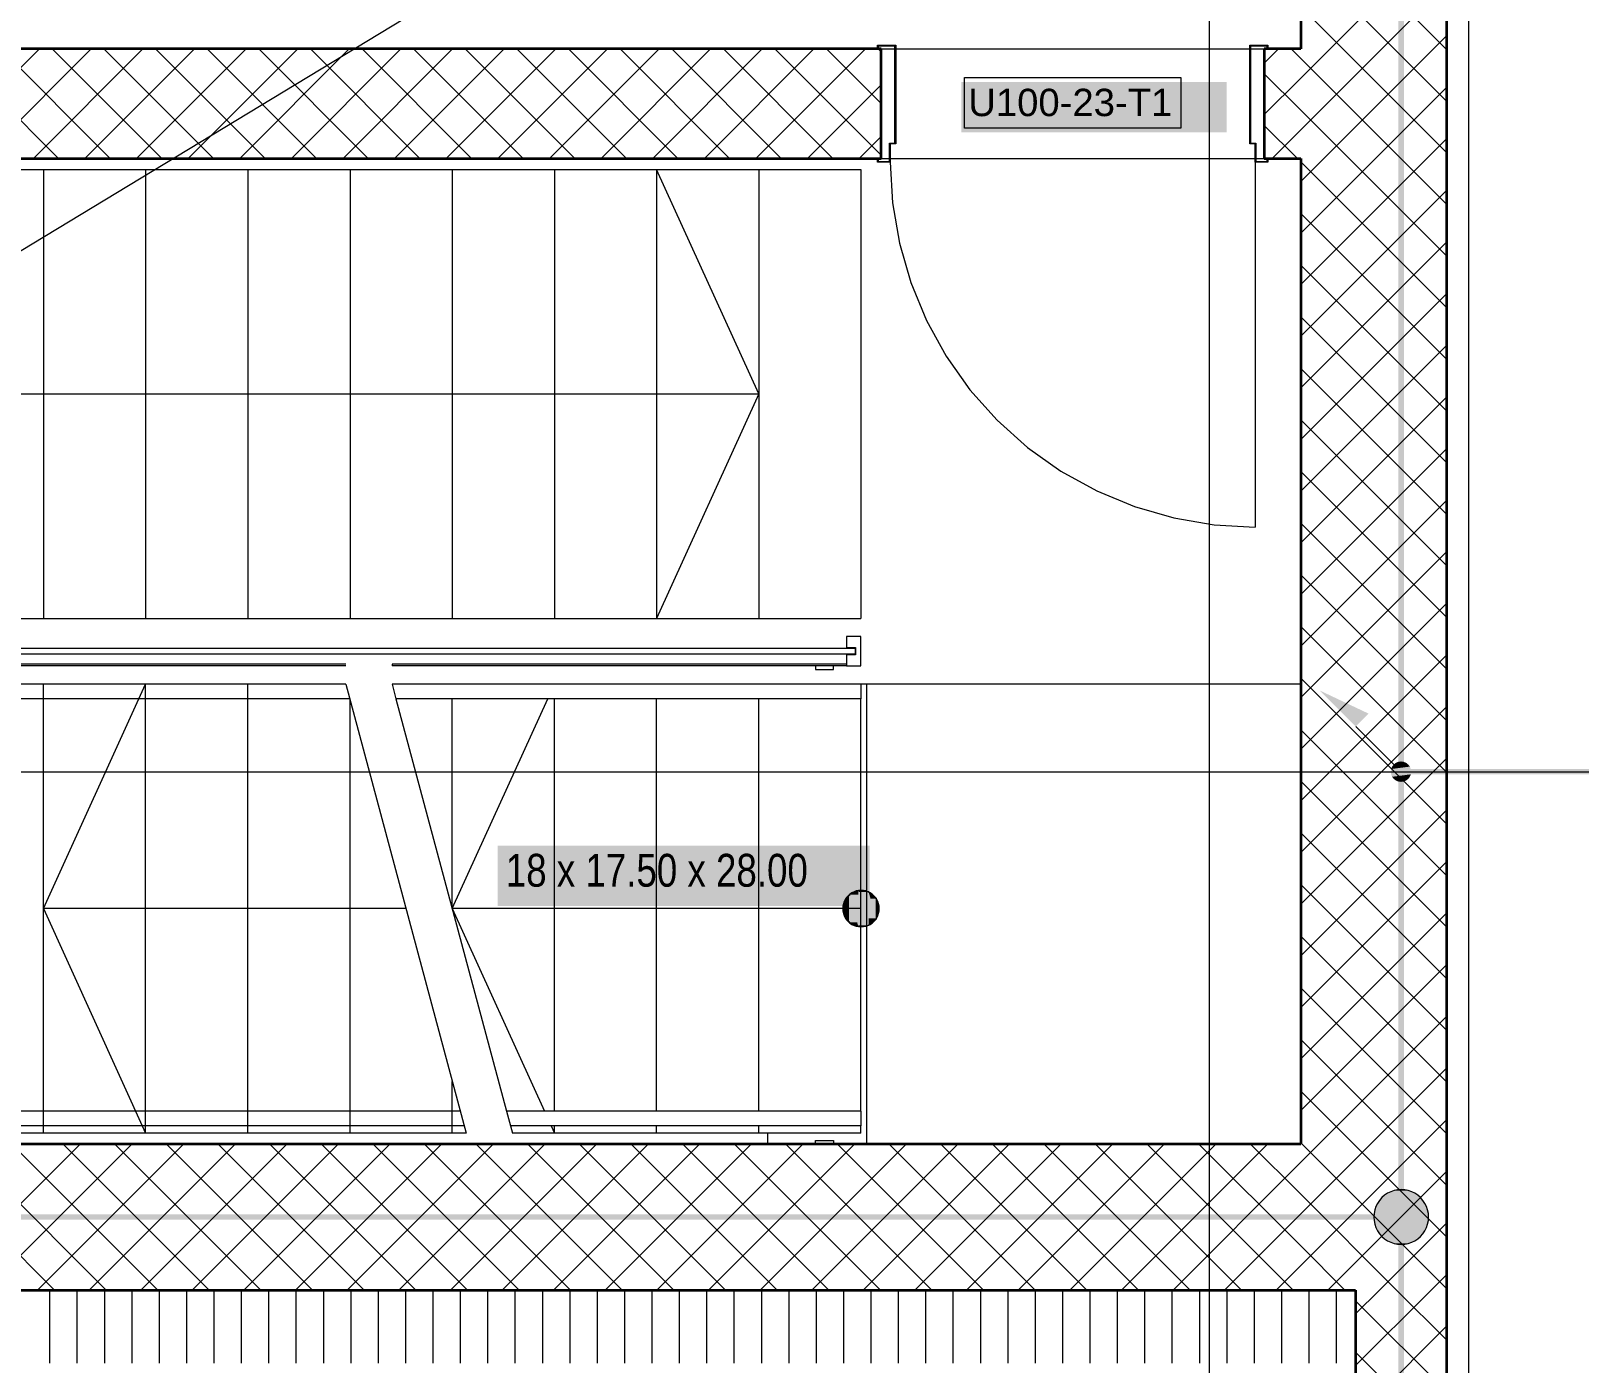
# Model space of a CAD drawing. Extents: x -1132 to 613, y -233 to 616.
# Drawn here: x -616 to -531.2, y -67 to 6 of the extents above; entities that cross this region are included whole.
import ezdxf
from ezdxf.lldxf.tags import DXFTag

# ---------------------------------------------------------------- set-up
doc = ezdxf.new("R2010")
doc.units = 0
doc.layers.get('0').update_dxf_attribs({"lineweight": 13})
for name, color, linetype, lineweight in [('A-DETL-GENF-HDLN', 7, '_Verdeckte Linien_', 9), ('A-DOOR-____-IDEN', 7, 'Continuous', 5), ('A-DOOR-____-OTLN', 7, 'Continuous', 9), ('A-DOOR-FRAM-MCUT', 7, 'Continuous', 9), ('A-DOOR-OPNG-OTLN', 7, 'Continuous', 9), ('A-FLOR-____-OTLN', 7, 'Continuous', 9), ('A-FLOR-____-OVHD', 7, 'Strichpunkt - Fein', 9), ('A-FLOR-HRAL-MBND', 7, '_Verdeckte Linien_', 9), ('A-FLOR-HRAL-MCUT', 7, 'Continuous', 9), ('A-FLOR-HRAL-OTLN', 7, 'Continuous', 9), ('A-WALL-____-MCUT', 7, 'Continuous', 35), ('A-WALL-____-PATT', 7, 'Continuous', 35), ('S-GRID-____-OTLN', 7, 'Continuous', 5), ('S-STRS-____-IDEN', 7, 'Continuous', 9), ('S-STRS-____-MBND', 7, '_Strichpunkt - Fein', 9), ('S-STRS-____-OTLN', 7, 'Continuous', 9)]:
    doc.layers.add(name, color=color, linetype=linetype, lineweight=lineweight)
doc.layers.add('EL01_WAN_Leitung_Potentialausgleich', color=1, linetype='fein_strichliert', lineweight=13, true_color=0xff0000)
doc.styles.get("Standard").update_dxf_attribs({"font": 'arial.ttf'})
tags = doc.linetypes.add('_Rasterlinie_', pattern=[0.375, 0.2, -0.05, 0.075, -0.05]).pattern_tags.tags
tags[10:11] = [DXFTag(74, 4), DXFTag(75, 0), DXFTag(340, '0'), DXFTag(46, 1.0), DXFTag(50, 0.0), DXFTag(44, 0.0), DXFTag(45, 0.0)]
tags[8:9] = [DXFTag(74, 4), DXFTag(75, 0), DXFTag(340, '0'), DXFTag(46, 1.0), DXFTag(50, 0.0), DXFTag(44, 0.0), DXFTag(45, 0.0)]
tags[6:7] = [DXFTag(74, 4), DXFTag(75, 0), DXFTag(340, '0'), DXFTag(46, 1.0), DXFTag(50, 0.0), DXFTag(44, 0.0), DXFTag(45, 0.0)]
tags[4:5] = [DXFTag(74, 4), DXFTag(75, 0), DXFTag(340, '0'), DXFTag(46, 1.0), DXFTag(50, 0.0), DXFTag(44, 0.0), DXFTag(45, 0.0)]
tags = doc.linetypes.add('_Strichpunkt - Fein', pattern=[0.2, 0.1, -0.05, 0, -0.05]).pattern_tags.tags
tags[10:11] = [DXFTag(74, 4), DXFTag(75, 0), DXFTag(340, '0'), DXFTag(46, 1.0), DXFTag(50, 0.0), DXFTag(44, 0.0), DXFTag(45, 0.0)]
tags[8:9] = [DXFTag(74, 4), DXFTag(75, 0), DXFTag(340, '0'), DXFTag(46, 1.0), DXFTag(50, 0.0), DXFTag(44, 0.0), DXFTag(45, 0.0)]
tags[6:7] = [DXFTag(74, 4), DXFTag(75, 0), DXFTag(340, '0'), DXFTag(46, 1.0), DXFTag(50, 0.0), DXFTag(44, 0.0), DXFTag(45, 0.0)]
tags[4:5] = [DXFTag(74, 4), DXFTag(75, 0), DXFTag(340, '0'), DXFTag(46, 1.0), DXFTag(50, 0.0), DXFTag(44, 0.0), DXFTag(45, 0.0)]
tags = doc.linetypes.add('_Verdeckte Linien_', pattern=[0.15, 0.1, -0.05]).pattern_tags.tags
tags[6:7] = [DXFTag(74, 4), DXFTag(75, 0), DXFTag(340, '0'), DXFTag(46, 1.0), DXFTag(50, 0.0), DXFTag(44, 0.0), DXFTag(45, 0.0)]
tags[4:5] = [DXFTag(74, 4), DXFTag(75, 0), DXFTag(340, '0'), DXFTag(46, 1.0), DXFTag(50, 0.0), DXFTag(44, 0.0), DXFTag(45, 0.0)]
tags = doc.linetypes.add('fein_strichliert', pattern=[4, 1, -2, 1]).pattern_tags.tags
tags[8:9] = [DXFTag(74, 4), DXFTag(75, 0), DXFTag(340, '0'), DXFTag(46, 0.0), DXFTag(50, 0.0), DXFTag(44, 0.0), DXFTag(45, 0.0)]
tags[6:7] = [DXFTag(74, 4), DXFTag(75, 0), DXFTag(340, '0'), DXFTag(46, 0.0), DXFTag(50, 0.0), DXFTag(44, 0.0), DXFTag(45, 0.0)]
tags[4:5] = [DXFTag(74, 4), DXFTag(75, 0), DXFTag(340, '0'), DXFTag(46, 0.0), DXFTag(50, 0.0), DXFTag(44, 0.0), DXFTag(45, 0.0)]
tags = doc.linetypes.add('Grundrissdarstellung Sturz', pattern=[0.25, 0.15, -0.05, 0, -0.05]).pattern_tags.tags
tags[10:11] = [DXFTag(74, 4), DXFTag(75, 0), DXFTag(340, '0'), DXFTag(46, 1.0), DXFTag(50, 0.0), DXFTag(44, 0.0), DXFTag(45, 0.0)]
tags[8:9] = [DXFTag(74, 4), DXFTag(75, 0), DXFTag(340, '0'), DXFTag(46, 1.0), DXFTag(50, 0.0), DXFTag(44, 0.0), DXFTag(45, 0.0)]
tags[6:7] = [DXFTag(74, 4), DXFTag(75, 0), DXFTag(340, '0'), DXFTag(46, 1.0), DXFTag(50, 0.0), DXFTag(44, 0.0), DXFTag(45, 0.0)]
tags[4:5] = [DXFTag(74, 4), DXFTag(75, 0), DXFTag(340, '0'), DXFTag(46, 1.0), DXFTag(50, 0.0), DXFTag(44, 0.0), DXFTag(45, 0.0)]
tags = doc.linetypes.add('Strichpunkt - Fein', pattern=[0.2, 0.1, -0.05, 0, -0.05]).pattern_tags.tags
tags[10:11] = [DXFTag(74, 4), DXFTag(75, 0), DXFTag(340, '0'), DXFTag(46, 1.0), DXFTag(50, 0.0), DXFTag(44, 0.0), DXFTag(45, 0.0)]
tags[8:9] = [DXFTag(74, 4), DXFTag(75, 0), DXFTag(340, '0'), DXFTag(46, 1.0), DXFTag(50, 0.0), DXFTag(44, 0.0), DXFTag(45, 0.0)]
tags[6:7] = [DXFTag(74, 4), DXFTag(75, 0), DXFTag(340, '0'), DXFTag(46, 1.0), DXFTag(50, 0.0), DXFTag(44, 0.0), DXFTag(45, 0.0)]
tags[4:5] = [DXFTag(74, 4), DXFTag(75, 0), DXFTag(340, '0'), DXFTag(46, 1.0), DXFTag(50, 0.0), DXFTag(44, 0.0), DXFTag(45, 0.0)]

# ---------------------------------------------------------------- blocks, each defined once
blk = doc.blocks.new('Referenz-A0UJ2EK7XE', base_point=(-1124.077, -162.872))
at = {"layer": 'A-DETL-GENF-HDLN', "color": 0, "linetype": '_Verdeckte Linien_', "ltscale": 0.13}
blk.add_line((-373.806, 140.978), (-743.506, -83.022), dxfattribs=at)
at = {"layer": 'A-DOOR-____-IDEN', "color": 0, "linetype": 'Continuous', "ltscale": 0.13}
for p, q in [((-564.827, 3.415), (-552.987, 3.415)), ((-564.827, 0.635), (-564.827, 3.415)), ((-552.987, 3.415), (-552.987, 0.635)), ((-552.987, 0.635), (-564.827, 0.635))]:
    blk.add_line(p, q, dxfattribs=at)
at = {"layer": 'A-DOOR-____-IDEN', "color": 7, "linetype": 'Continuous', "ltscale": 0.13, "true_color": 0xffffff}
for points in [[(-565.002, 0.412), (-550.463, 0.412), (-565.002, 3.171)], [(-550.463, 0.412), (-565.002, 3.171), (-550.463, 3.171)]]:
    blk.add_solid(points, dxfattribs=at)
at = {"layer": 'A-DOOR-____-OTLN', "color": 0, "linetype": 'Grundrissdarstellung Sturz', "ltscale": 0.13}
for p, q in [((-569.406, 4.978), (-548.406, 4.978)), ((-569.406, -1.022), (-548.406, -1.022))]:
    blk.add_line(p, q, dxfattribs=at)
at = {"layer": 'A-DOOR-FRAM-MCUT', "color": 0, "linetype": 'Continuous', "ltscale": 0.13}
for p, q in [((-569.606, 5.178), (-568.606, 5.178)), ((-569.606, 4.978), (-569.606, 5.178)), ((-569.566, 5.138), (-569.566, 4.978)), ((-568.646, 5.138), (-569.566, 5.138)), ((-568.646, -0.182), (-568.646, 5.138)), ((-568.606, 5.178), (-568.606, -0.222)), ((-549.206, 5.178), (-548.206, 5.178)), ((-549.206, -0.222), (-549.206, 5.178)), ((-549.166, 5.138), (-549.166, -0.182)), ((-548.246, 5.138), (-549.166, 5.138)), ((-548.246, 4.978), (-548.246, 5.138)), ((-548.206, 5.178), (-548.206, 4.978)), ((-569.566, 4.978), (-569.606, 4.978)), ((-548.206, 4.978), (-548.246, 4.978)), ((-568.946, -0.182), (-568.646, -0.182)), ((-568.946, -1.182), (-568.946, -0.182)), ((-568.906, -0.222), (-568.906, -1.222)), ((-568.606, -0.222), (-568.906, -0.222)), ((-548.906, -0.222), (-549.206, -0.222)), ((-549.166, -0.182), (-548.866, -0.182)), ((-548.906, -1.222), (-548.906, -0.222)), ((-548.866, -0.182), (-548.866, -1.182)), ((-569.606, -1.022), (-569.566, -1.022)), ((-569.606, -1.222), (-569.606, -1.022)), ((-568.906, -1.222), (-569.606, -1.222)), ((-569.566, -1.022), (-569.566, -1.182)), ((-569.566, -1.182), (-568.946, -1.182)), ((-548.206, -1.222), (-548.906, -1.222)), ((-548.866, -1.182), (-548.246, -1.182)), ((-548.246, -1.022), (-548.206, -1.022)), ((-548.246, -1.182), (-548.246, -1.022)), ((-548.206, -1.022), (-548.206, -1.222))]:
    blk.add_line(p, q, dxfattribs=at)
at = {"layer": 'A-DOOR-OPNG-OTLN', "color": 0, "linetype": 'Continuous', "ltscale": 0.13}
for p, q in [((-568.906, -1.222), (-568.78, -3.461)), ((-548.906, -1.222), (-548.906, -21.222)), ((-568.78, -3.461), (-568.405, -5.672)), ((-568.405, -5.672), (-567.784, -7.827)), ((-567.784, -7.827), (-566.925, -9.899)), ((-566.925, -9.899), (-565.841, -11.862)), ((-565.841, -11.862), (-564.543, -13.692)), ((-564.543, -13.692), (-563.048, -15.364)), ((-563.048, -15.364), (-561.376, -16.858)), ((-561.376, -16.858), (-559.547, -18.156)), ((-559.547, -18.156), (-557.584, -19.241)), ((-557.584, -19.241), (-555.512, -20.099)), ((-555.512, -20.099), (-553.357, -20.72)), ((-553.357, -20.72), (-551.145, -21.096)), ((-551.145, -21.096), (-548.906, -21.222))]:
    blk.add_line(p, q, dxfattribs=at)
at = {"layer": 'A-FLOR-____-OTLN', "color": 0, "linetype": 'Continuous', "ltscale": 0.13}
for p, q in [((-546.406, -29.822), (-570.506, -29.822)), ((-570.206, -29.822), (-570.206, -55.022)), ((-575.606, -55.022), (-575.606, -54.422))]:
    blk.add_line(p, q, dxfattribs=at)
at = {"layer": 'A-FLOR-____-OVHD', "color": 0, "linetype": 'Strichpunkt - Fein', "ltscale": 0.13}
blk.add_line((-537.206, -153.122), (-537.206, 177.778), dxfattribs=at)
at = {"layer": 'A-FLOR-HRAL-MBND', "color": 0, "linetype": '_Verdeckte Linien_', "ltscale": 0.13}
for p, q in [((-598.742, -28.722), (-620.906, -28.722)), ((-598.742, -28.822), (-620.906, -28.822)), ((-598.742, -29.822), (-620.906, -29.822)), ((-598.528, -30.622), (-620.906, -30.622)), ((-592.472, -53.222), (-620.906, -53.222)), ((-592.257, -54.022), (-620.906, -54.022))]:
    blk.add_line(p, q, dxfattribs=at)
at = {"layer": 'A-FLOR-HRAL-MCUT', "color": 0, "linetype": 'Continuous', "ltscale": 0.13}
for p, q in [((-570.806, -27.872), (-620.606, -27.872)), ((-570.506, -27.221), (-571.306, -27.221)), ((-571.306, -27.221), (-571.306, -27.822)), ((-571.306, -27.822), (-570.806, -27.822)), ((-570.806, -27.822), (-570.806, -28.222)), ((-570.806, -28.172), (-570.806, -27.872)), ((-570.506, -28.821), (-570.506, -27.221)), ((-620.606, -28.172), (-570.806, -28.172)), ((-570.806, -28.222), (-571.306, -28.222)), ((-571.306, -28.222), (-571.306, -28.821)), ((-571.306, -28.821), (-570.506, -28.821))]:
    blk.add_line(p, q, dxfattribs=at)
at = {"layer": 'A-FLOR-HRAL-OTLN', "color": 0, "linetype": 'Continuous', "ltscale": 0.13}
for p, q in [((-596.202, -28.722), (-596.202, -28.822)), ((-571.306, -28.722), (-596.202, -28.722)), ((-571.306, -28.822), (-596.202, -28.822)), ((-573.006, -28.822), (-573.006, -29.022)), ((-572.006, -29.022), (-572.006, -28.822)), ((-573.006, -29.022), (-572.506, -29.022)), ((-572.506, -29.022), (-572.006, -29.022)), ((-596.202, -29.822), (-595.988, -30.622)), ((-596.202, -29.822), (-595.988, -30.622)), ((-570.506, -29.822), (-596.202, -29.822)), ((-570.506, -29.822), (-570.506, -30.622)), ((-570.506, -30.622), (-595.988, -30.622)), ((-589.932, -53.222), (-589.717, -54.022)), ((-570.506, -53.222), (-589.932, -53.222)), ((-570.506, -53.222), (-570.506, -54.022)), ((-570.506, -54.022), (-589.717, -54.022)), ((-573.006, -55.022), (-573.006, -54.822)), ((-573.006, -54.822), (-572.506, -54.822)), ((-572.506, -54.822), (-572.006, -54.822)), ((-572.006, -54.822), (-572.006, -55.022))]:
    blk.add_line(p, q, dxfattribs=at)
at = {"layer": 'A-WALL-____-MCUT', "color": 0, "linetype": 'Continuous', "ltscale": 0.35}
for p, q in [((-546.406, 29.978), (-546.406, 4.978)), ((-538.406, -108.622), (-538.406, 29.978)), ((-569.406, 4.978), (-675.506, 4.978)), ((-569.406, -1.022), (-569.406, 4.978)), ((-546.406, 4.978), (-548.406, 4.978)), ((-548.406, 4.978), (-548.406, -1.022)), ((-645.806, -1.022), (-569.406, -1.022)), ((-548.406, -1.022), (-546.406, -1.022)), ((-546.406, -1.022), (-546.406, -55.022)), ((-546.406, -55.022), (-645.806, -55.022)), ((-716.506, -63.022), (-543.406, -63.022)), ((-543.406, -63.022), (-543.406, -108.622))]:
    blk.add_line(p, q, dxfattribs=at)
at = {"layer": 'A-WALL-____-PATT', "color": 0, "linetype": 'Continuous', "lineweight": 9, "ltscale": 0.13}
for p, q in [((-538.406, 4.934), (-546.406, 12.934)), ((-546.406, 3.377), (-538.406, 11.377)), ((-538.406, 2.105), (-546.406, 10.105)), ((-546.406, 0.548), (-538.406, 8.548)), ((-538.406, -0.723), (-546.406, 7.277)), ((-546.406, -2.28), (-538.406, 5.72)), ((-621.515, -1.022), (-615.515, 4.978)), ((-614.475, -1.022), (-620.475, 4.978)), ((-618.687, -1.022), (-612.687, 4.978)), ((-611.647, -1.022), (-617.647, 4.978)), ((-615.858, -1.022), (-609.858, 4.978)), ((-608.818, -1.022), (-614.818, 4.978)), ((-613.03, -1.022), (-607.03, 4.978)), ((-605.99, -1.022), (-611.99, 4.978)), ((-610.202, -1.022), (-604.202, 4.978)), ((-603.161, -1.022), (-609.161, 4.978)), ((-607.373, -1.022), (-601.373, 4.978)), ((-600.333, -1.022), (-606.333, 4.978)), ((-604.545, -1.022), (-598.545, 4.978)), ((-597.504, -1.022), (-603.504, 4.978)), ((-601.716, -1.022), (-595.716, 4.978)), ((-594.676, -1.022), (-600.676, 4.978)), ((-598.888, -1.022), (-592.888, 4.978)), ((-591.848, -1.022), (-597.848, 4.978)), ((-596.059, -1.022), (-590.059, 4.978)), ((-589.019, -1.022), (-595.019, 4.978)), ((-593.231, -1.022), (-587.231, 4.978)), ((-586.191, -1.022), (-592.191, 4.978)), ((-590.403, -1.022), (-584.403, 4.978)), ((-583.362, -1.022), (-589.362, 4.978)), ((-587.574, -1.022), (-581.574, 4.978)), ((-580.534, -1.022), (-586.534, 4.978)), ((-584.746, -1.022), (-578.746, 4.978)), ((-577.705, -1.022), (-583.705, 4.978)), ((-581.917, -1.022), (-575.917, 4.978)), ((-574.877, -1.022), (-580.877, 4.978)), ((-579.089, -1.022), (-573.089, 4.978)), ((-572.049, -1.022), (-578.049, 4.978)), ((-576.26, -1.022), (-570.26, 4.978)), ((-569.406, -0.836), (-575.22, 4.978)), ((-569.406, 1.993), (-572.392, 4.978)), ((-569.406, 4.821), (-569.563, 4.978)), ((-548.406, 4.205), (-547.633, 4.978)), ((-546.406, 4.448), (-546.936, 4.978)), ((-538.406, -3.552), (-546.406, 4.448)), ((-546.406, 1.62), (-548.406, 3.62)), ((-573.432, -1.022), (-569.406, 3.004)), ((-548.406, 1.377), (-546.406, 3.377)), ((-546.406, -5.109), (-538.406, 2.891)), ((-538.406, -6.38), (-546.406, 1.62)), ((-570.604, -1.022), (-569.406, 0.176)), ((-546.593, -1.022), (-548.406, 0.792)), ((-547.976, -1.022), (-546.406, 0.548)), ((-546.406, -7.937), (-538.406, 0.063)), ((-538.406, -9.208), (-546.406, -1.208)), ((-546.406, -10.765), (-538.406, -2.765)), ((-538.406, -12.037), (-546.406, -4.037)), ((-546.406, -13.594), (-538.406, -5.594)), ((-538.406, -14.865), (-546.406, -6.865)), ((-546.406, -16.422), (-538.406, -8.422)), ((-538.406, -17.694), (-546.406, -9.694)), ((-546.406, -19.251), (-538.406, -11.251)), ((-538.406, -20.522), (-546.406, -12.522)), ((-546.406, -22.079), (-538.406, -14.079)), ((-538.406, -23.35), (-546.406, -15.35)), ((-546.406, -24.908), (-538.406, -16.908)), ((-538.406, -26.179), (-546.406, -18.179)), ((-546.406, -27.736), (-538.406, -19.736)), ((-538.406, -29.007), (-546.406, -21.007)), ((-546.406, -30.564), (-538.406, -22.564)), ((-538.406, -31.836), (-546.406, -23.836)), ((-546.406, -33.393), (-538.406, -25.393)), ((-538.406, -34.664), (-546.406, -26.664)), ((-546.406, -36.221), (-538.406, -28.221)), ((-538.406, -37.493), (-546.406, -29.493)), ((-546.406, -39.05), (-538.406, -31.05)), ((-538.406, -40.321), (-546.406, -32.321)), ((-546.406, -41.878), (-538.406, -33.878)), ((-538.406, -43.149), (-546.406, -35.149)), ((-546.406, -44.707), (-538.406, -36.707)), ((-538.406, -45.978), (-546.406, -37.978)), ((-546.406, -47.535), (-538.406, -39.535)), ((-538.406, -48.806), (-546.406, -40.806)), ((-546.406, -50.363), (-538.406, -42.363)), ((-538.406, -51.635), (-546.406, -43.635)), ((-546.406, -53.192), (-538.406, -45.192)), ((-538.406, -54.463), (-546.406, -46.463)), ((-546.406, -56.02), (-538.406, -48.02)), ((-538.406, -57.292), (-546.406, -49.292)), ((-546.406, -58.849), (-538.406, -50.849)), ((-538.406, -60.12), (-546.406, -52.12)), ((-546.406, -61.677), (-538.406, -53.677)), ((-614.7, -63.022), (-622.7, -55.022)), ((-621.29, -63.022), (-613.29, -55.022)), ((-611.872, -63.022), (-619.872, -55.022)), ((-618.461, -63.022), (-610.461, -55.022)), ((-609.043, -63.022), (-617.043, -55.022)), ((-615.633, -63.022), (-607.633, -55.022)), ((-606.215, -63.022), (-614.215, -55.022)), ((-612.805, -63.022), (-604.805, -55.022)), ((-603.387, -63.022), (-611.387, -55.022)), ((-609.976, -63.022), (-601.976, -55.022)), ((-600.558, -63.022), (-608.558, -55.022)), ((-607.148, -63.022), (-599.148, -55.022)), ((-597.73, -63.022), (-605.73, -55.022)), ((-604.319, -63.022), (-596.319, -55.022)), ((-594.901, -63.022), (-602.901, -55.022)), ((-601.491, -63.022), (-593.491, -55.022)), ((-592.073, -63.022), (-600.073, -55.022)), ((-598.662, -63.022), (-590.662, -55.022)), ((-589.244, -63.022), (-597.244, -55.022)), ((-595.834, -63.022), (-587.834, -55.022)), ((-586.416, -63.022), (-594.416, -55.022)), ((-593.006, -63.022), (-585.006, -55.022)), ((-583.588, -63.022), (-591.588, -55.022)), ((-590.177, -63.022), (-582.177, -55.022)), ((-580.759, -63.022), (-588.759, -55.022)), ((-587.349, -63.022), (-579.349, -55.022)), ((-577.931, -63.022), (-585.931, -55.022)), ((-584.52, -63.022), (-576.52, -55.022)), ((-575.102, -63.022), (-583.102, -55.022)), ((-581.692, -63.022), (-573.692, -55.022)), ((-572.274, -63.022), (-580.274, -55.022)), ((-578.863, -63.022), (-570.863, -55.022)), ((-569.446, -63.022), (-577.446, -55.022)), ((-576.035, -63.022), (-568.035, -55.022)), ((-566.617, -63.022), (-574.617, -55.022)), ((-573.207, -63.022), (-565.207, -55.022)), ((-563.789, -63.022), (-571.789, -55.022)), ((-570.378, -63.022), (-562.378, -55.022)), ((-560.96, -63.022), (-568.96, -55.022)), ((-567.55, -63.022), (-559.55, -55.022)), ((-558.132, -63.022), (-566.132, -55.022)), ((-564.721, -63.022), (-556.721, -55.022)), ((-555.303, -63.022), (-563.303, -55.022)), ((-561.893, -63.022), (-553.893, -55.022)), ((-552.475, -63.022), (-560.475, -55.022)), ((-559.064, -63.022), (-551.064, -55.022)), ((-549.647, -63.022), (-557.647, -55.022)), ((-556.236, -63.022), (-548.236, -55.022)), ((-546.818, -63.022), (-554.818, -55.022)), ((-546.406, -60.605), (-551.99, -55.022)), ((-546.406, -57.777), (-549.161, -55.022)), ((-538.406, -62.948), (-546.406, -54.948)), ((-553.408, -63.022), (-546.406, -56.02)), ((-544.922, -63.022), (-538.406, -56.506)), ((-541.161, -63.022), (-546.406, -57.777)), ((-550.579, -63.022), (-546.406, -58.849)), ((-542.094, -63.022), (-538.406, -59.334)), ((-543.99, -63.022), (-546.406, -60.605)), ((-547.751, -63.022), (-546.406, -61.677)), ((-539.265, -63.022), (-538.406, -62.162)), ((-614.966, -63.022), (-614.966, -67.022)), ((-613.466, -63.022), (-613.466, -67.022)), ((-611.966, -63.022), (-611.966, -67.022)), ((-610.466, -63.022), (-610.466, -67.022)), ((-608.966, -63.022), (-608.966, -67.022)), ((-607.466, -63.022), (-607.466, -67.022)), ((-605.966, -63.022), (-605.966, -67.022)), ((-604.466, -63.022), (-604.466, -67.022)), ((-602.966, -63.022), (-602.966, -67.022)), ((-601.466, -63.022), (-601.466, -67.022)), ((-599.966, -63.022), (-599.966, -67.022)), ((-598.466, -63.022), (-598.466, -67.022)), ((-596.966, -63.022), (-596.966, -67.022)), ((-595.466, -63.022), (-595.466, -67.022)), ((-593.966, -63.022), (-593.966, -67.022)), ((-592.466, -63.022), (-592.466, -67.022)), ((-590.966, -63.022), (-590.966, -67.022)), ((-589.466, -63.022), (-589.466, -67.022)), ((-587.966, -63.022), (-587.966, -67.022)), ((-586.466, -63.022), (-586.466, -67.022)), ((-584.966, -63.022), (-584.966, -67.022)), ((-583.466, -63.022), (-583.466, -67.022)), ((-581.966, -63.022), (-581.966, -67.022)), ((-580.466, -63.022), (-580.466, -67.022)), ((-578.966, -63.022), (-578.966, -67.022)), ((-577.466, -63.022), (-577.466, -67.022)), ((-575.966, -63.022), (-575.966, -67.022)), ((-574.466, -63.022), (-574.466, -67.022)), ((-572.966, -63.022), (-572.966, -67.022)), ((-571.466, -63.022), (-571.466, -67.022)), ((-569.966, -63.022), (-569.966, -67.022)), ((-568.466, -63.022), (-568.466, -67.022)), ((-566.966, -63.022), (-566.966, -67.022)), ((-565.466, -63.022), (-565.466, -67.022)), ((-563.966, -63.022), (-563.966, -67.022)), ((-562.466, -63.022), (-562.466, -67.022)), ((-560.966, -63.022), (-560.966, -67.022)), ((-559.466, -63.022), (-559.466, -67.022)), ((-557.966, -63.022), (-557.966, -67.022)), ((-556.466, -63.022), (-556.466, -67.022)), ((-554.966, -63.022), (-554.966, -67.022)), ((-553.466, -63.022), (-553.466, -67.022)), ((-551.966, -63.022), (-551.966, -67.022)), ((-550.466, -63.022), (-550.466, -67.022)), ((-548.966, -63.022), (-548.966, -67.022)), ((-547.466, -63.022), (-547.466, -67.022)), ((-545.966, -63.022), (-545.966, -67.022)), ((-544.466, -63.022), (-544.466, -67.022)), ((-543.406, -64.334), (-542.094, -63.022)), ((-543.406, -67.162), (-539.265, -63.022)), ((-538.406, -68.605), (-543.406, -63.605)), ((-538.406, -65.777), (-541.161, -63.022)), ((-543.406, -69.991), (-538.406, -64.991)), ((-538.406, -71.434), (-543.406, -66.434))]:
    blk.add_line(p, q, dxfattribs=at)
at = {"layer": 'S-GRID-____-OTLN', "color": 0, "linetype": '_Rasterlinie_', "ltscale": 0.13}
for p, q in [((-551.406, -159.103), (-551.406, 585.978)), ((-1115.804, -34.622), (95.185, -34.622))]:
    blk.add_line(p, q, dxfattribs=at)
at = {"layer": 'S-STRS-____-IDEN', "color": 7, "linetype": 'Continuous', "lineweight": 5, "ltscale": 0.13, "true_color": 0xffffff}
for points in [[(-570.022, -41.984), (-590.419, -41.984), (-570.022, -38.673)], [(-590.419, -41.984), (-570.022, -38.673), (-590.419, -38.673)], [(-570.022, -38.673), (-590.419, -38.673), (-590.419, -38.673)], [(-570.022, -41.984), (-570.022, -41.984), (-590.419, -41.984)]]:
    blk.add_solid(points, dxfattribs=at)
at = {"layer": 'S-STRS-____-MBND', "color": 0, "linetype": '_Strichpunkt - Fein', "ltscale": 0.13}
for p, q in [((-620.906, -1.622), (-570.506, -1.622)), ((-615.306, -1.622), (-615.306, -26.222)), ((-615.306, -1.622), (-615.306, -26.222)), ((-609.706, -1.622), (-609.706, -26.222)), ((-609.706, -1.622), (-609.706, -26.222)), ((-604.106, -1.622), (-604.106, -26.222)), ((-604.106, -1.622), (-604.106, -26.222)), ((-598.506, -1.622), (-598.506, -26.222)), ((-598.506, -1.622), (-598.506, -26.222)), ((-592.906, -1.622), (-592.906, -26.222)), ((-592.906, -1.622), (-592.906, -26.222)), ((-587.306, -1.622), (-587.306, -26.222)), ((-587.306, -1.622), (-587.306, -26.222)), ((-581.706, -1.622), (-581.706, -26.222)), ((-581.706, -1.622), (-581.706, -26.222)), ((-576.106, -1.622), (-576.106, -26.222)), ((-576.106, -1.622), (-576.106, -26.222)), ((-570.506, -1.622), (-570.506, -26.222)), ((-620.906, -26.222), (-570.506, -26.222)), ((-598.742, -29.822), (-620.906, -29.822)), ((-615.306, -54.422), (-615.306, -29.822)), ((-615.306, -54.422), (-615.306, -29.822)), ((-609.706, -54.422), (-609.706, -29.822)), ((-609.706, -54.422), (-609.706, -29.822)), ((-604.106, -54.422), (-604.106, -29.822)), ((-604.106, -54.422), (-604.106, -29.822)), ((-598.742, -29.822), (-592.15, -54.422)), ((-598.506, -54.422), (-598.506, -30.702)), ((-598.506, -54.422), (-598.506, -30.702)), ((-592.906, -54.422), (-592.906, -51.601)), ((-592.906, -54.422), (-592.906, -51.601)), ((-592.15, -54.422), (-620.906, -54.422))]:
    blk.add_line(p, q, dxfattribs=at)
at = {"layer": 'S-STRS-____-MBND', "color": 0, "linetype": '_Verdeckte Linien_', "ltscale": 0.13}
for p, q in [((-576.106, -13.922), (-581.706, -1.622)), ((-620.906, -13.922), (-576.106, -13.922)), ((-576.106, -13.922), (-581.706, -26.222)), ((-615.306, -42.122), (-609.706, -29.822)), ((-595.446, -42.122), (-615.306, -42.122)), ((-615.306, -42.122), (-609.706, -54.422))]:
    blk.add_line(p, q, dxfattribs=at)
at = {"layer": 'S-STRS-____-MBND', "color": 0, "linetype": 'Continuous', "ltscale": 0.13}
for p, q in [((-595.988, -30.622), (-589.932, -53.222)), ((-589.717, -54.022), (-589.61, -54.422))]:
    blk.add_line(p, q, dxfattribs=at)
at = {"layer": 'S-STRS-____-OTLN', "color": 0, "linetype": '_Verdeckte Linien_', "ltscale": 0.13}
for p, q in [((-592.906, -42.122), (-592.906, -30.622)), ((-587.306, -53.222), (-587.306, -30.622)), ((-581.706, -53.222), (-581.706, -30.622)), ((-576.106, -53.222), (-576.106, -30.622)), ((-570.506, -53.222), (-570.506, -30.622)), ((-587.306, -54.422), (-587.306, -54.022)), ((-581.706, -54.422), (-581.706, -54.022)), ((-576.106, -54.422), (-576.106, -54.022)), ((-570.506, -54.422), (-570.506, -54.022))]:
    blk.add_line(p, q, dxfattribs=at)
at = {"layer": 'S-STRS-____-OTLN', "color": 0, "linetype": 'Continuous', "ltscale": 0.13}
for p, q in [((-592.906, -42.122), (-592.906, -30.622)), ((-592.906, -42.122), (-587.67, -30.622)), ((-587.306, -53.222), (-587.306, -30.622)), ((-581.706, -53.222), (-581.706, -30.622)), ((-576.106, -53.222), (-576.106, -30.622)), ((-570.506, -53.222), (-570.506, -30.622)), ((-571.161, -41.366), (-571.466, -41.84)), ((-571.299, -41.513), (-571.372, -41.622)), ((-571.213, -41.415), (-571.299, -41.513)), ((-571.115, -41.328), (-571.213, -41.415)), ((-570.648, -41.132), (-571.161, -41.366)), ((-571.006, -41.256), (-571.115, -41.328)), ((-570.889, -41.198), (-571.006, -41.256)), ((-570.765, -41.156), (-570.889, -41.198)), ((-570.637, -41.13), (-570.765, -41.156)), ((-570.091, -41.212), (-570.648, -41.132)), ((-570.506, -41.122), (-570.637, -41.13)), ((-570.376, -41.13), (-570.506, -41.122)), ((-570.247, -41.156), (-570.376, -41.13)), ((-570.123, -41.198), (-570.247, -41.156)), ((-570.006, -41.256), (-570.123, -41.198)), ((-569.665, -41.581), (-570.091, -41.212)), ((-569.897, -41.328), (-570.006, -41.256)), ((-569.799, -41.415), (-569.897, -41.328)), ((-569.713, -41.513), (-569.799, -41.415)), ((-569.64, -41.622), (-569.713, -41.513)), ((-587.306, -42.122), (-592.906, -42.122)), ((-592.906, -42.122), (-587.852, -53.222)), ((-581.706, -42.122), (-587.306, -42.122)), ((-576.106, -42.122), (-581.706, -42.122)), ((-570.506, -42.122), (-576.106, -42.122)), ((-571.498, -41.991), (-571.506, -42.122)), ((-571.506, -42.122), (-571.498, -42.252)), ((-571.472, -41.863), (-571.498, -41.991)), ((-571.498, -42.252), (-571.472, -42.381)), ((-571.43, -41.739), (-571.472, -41.863)), ((-571.472, -42.381), (-571.43, -42.504)), ((-571.466, -41.84), (-571.466, -42.403)), ((-571.466, -42.403), (-571.161, -42.878)), ((-571.372, -41.622), (-571.43, -41.739)), ((-569.506, -42.122), (-569.665, -41.581)), ((-569.665, -42.662), (-569.506, -42.122)), ((-569.582, -41.739), (-569.64, -41.622)), ((-569.54, -41.863), (-569.582, -41.739)), ((-569.582, -42.504), (-569.54, -42.381)), ((-569.515, -41.991), (-569.54, -41.863)), ((-569.54, -42.381), (-569.515, -42.252)), ((-569.506, -42.122), (-569.515, -41.991)), ((-569.515, -42.252), (-569.506, -42.122)), ((-571.43, -42.504), (-571.372, -42.622)), ((-571.372, -42.622), (-571.299, -42.731)), ((-571.299, -42.731), (-571.213, -42.829)), ((-571.213, -42.829), (-571.115, -42.915)), ((-571.161, -42.878), (-570.648, -43.112)), ((-571.115, -42.915), (-571.006, -42.988)), ((-571.006, -42.988), (-570.889, -43.046)), ((-570.889, -43.046), (-570.765, -43.088)), ((-570.765, -43.088), (-570.637, -43.113)), ((-570.648, -43.112), (-570.091, -43.031)), ((-570.637, -43.113), (-570.506, -43.122)), ((-570.506, -43.122), (-570.376, -43.113)), ((-570.376, -43.113), (-570.247, -43.088)), ((-570.247, -43.088), (-570.123, -43.046)), ((-570.123, -43.046), (-570.006, -42.988)), ((-570.091, -43.031), (-569.665, -42.662)), ((-570.006, -42.988), (-569.897, -42.915)), ((-569.897, -42.915), (-569.799, -42.829)), ((-569.799, -42.829), (-569.713, -42.731)), ((-569.713, -42.731), (-569.64, -42.622)), ((-569.64, -42.622), (-569.582, -42.504)), ((-587.488, -54.022), (-587.306, -54.422)), ((-587.306, -54.422), (-587.306, -54.022)), ((-581.706, -54.422), (-581.706, -54.022)), ((-576.106, -54.422), (-576.106, -54.022)), ((-570.506, -54.422), (-570.506, -54.022)), ((-587.306, -54.422), (-589.61, -54.422)), ((-581.706, -54.422), (-587.306, -54.422)), ((-576.106, -54.422), (-581.706, -54.422)), ((-570.506, -54.422), (-576.106, -54.422))]:
    blk.add_line(p, q, dxfattribs=at)
for points in [[(-571.161, -41.84), (-571.466, -41.84), (-571.161, -41.366)], [(-571.315, -41.668), (-571.397, -41.668), (-571.315, -41.534)], [(-571.213, -41.534), (-571.315, -41.534), (-571.213, -41.415)], [(-571.223, -42.71), (-571.315, -42.71), (-571.315, -41.534)], [(-571.213, -42.829), (-571.213, -41.534), (-571.315, -41.534)], [(-571.094, -41.415), (-571.213, -41.415), (-571.094, -41.313)], [(-571.102, -42.829), (-571.213, -42.829), (-571.213, -41.415)], [(-571.094, -42.931), (-571.094, -41.415), (-571.213, -41.415)], [(-570.648, -41.366), (-571.161, -41.366), (-570.648, -41.132)], [(-570.717, -42.878), (-571.161, -42.878), (-571.161, -41.366)], [(-570.648, -43.112), (-570.648, -41.366), (-571.161, -41.366)], [(-570.96, -41.313), (-571.094, -41.313), (-570.96, -41.231)], [(-570.967, -42.931), (-571.094, -42.931), (-571.094, -41.313)], [(-570.96, -43.013), (-570.96, -41.313), (-571.094, -41.313)], [(-570.815, -41.231), (-570.96, -41.231), (-570.815, -41.171)], [(-570.82, -43.013), (-570.96, -43.013), (-570.96, -41.231)], [(-570.815, -43.073), (-570.815, -41.231), (-570.96, -41.231)], [(-570.663, -41.171), (-570.815, -41.171), (-570.663, -41.134)], [(-570.665, -43.073), (-570.815, -43.073), (-570.815, -41.171)], [(-570.663, -43.109), (-570.663, -41.171), (-570.815, -41.171)], [(-570.506, -41.134), (-570.663, -41.134), (-570.506, -41.122)], [(-570.507, -43.109), (-570.663, -43.109), (-570.663, -41.134)], [(-570.506, -43.122), (-570.506, -41.134), (-570.663, -41.134)], [(-570.091, -43.031), (-570.648, -43.031), (-570.648, -41.132)], [(-570.091, -41.212), (-570.625, -41.212), (-570.648, -41.132)], [(-570.091, -43.031), (-570.091, -41.212), (-570.625, -41.212)], [(-570.35, -43.109), (-570.506, -43.109), (-570.506, -41.122)], [(-570.35, -41.134), (-570.505, -41.134), (-570.506, -41.122)], [(-570.35, -43.109), (-570.35, -41.134), (-570.505, -41.134)], [(-570.197, -43.073), (-570.35, -43.073), (-570.35, -41.134)], [(-570.197, -41.171), (-570.347, -41.171), (-570.35, -41.134)], [(-570.197, -43.073), (-570.197, -41.171), (-570.347, -41.171)], [(-570.052, -43.013), (-570.197, -43.013), (-570.197, -41.171)], [(-570.052, -41.231), (-570.192, -41.231), (-570.197, -41.171)], [(-570.052, -43.013), (-570.052, -41.231), (-570.192, -41.231)], [(-569.665, -42.662), (-570.091, -42.662), (-570.091, -41.212)], [(-569.665, -41.581), (-569.982, -41.581), (-570.091, -41.212)], [(-569.918, -42.931), (-570.052, -42.931), (-570.052, -41.231)], [(-569.918, -41.313), (-570.046, -41.313), (-570.052, -41.231)], [(-569.918, -42.931), (-569.918, -41.313), (-570.046, -41.313)], [(-569.799, -42.829), (-569.918, -42.829), (-569.918, -41.313)], [(-569.799, -41.415), (-569.91, -41.415), (-569.918, -41.313)], [(-569.799, -42.829), (-569.799, -41.415), (-569.91, -41.415)], [(-569.697, -42.71), (-569.799, -42.71), (-569.799, -41.415)], [(-569.697, -41.534), (-569.79, -41.534), (-569.799, -41.415)], [(-569.697, -42.71), (-569.697, -41.534), (-569.79, -41.534)], [(-569.615, -42.576), (-569.697, -42.576), (-569.697, -41.534)], [(-569.615, -41.668), (-569.687, -41.668), (-569.697, -41.534)], [(-571.494, -42.122), (-571.506, -42.122), (-571.494, -41.965)], [(-571.494, -42.278), (-571.494, -42.122), (-571.506, -42.122)], [(-571.457, -41.965), (-571.494, -41.965), (-571.457, -41.813)], [(-571.469, -42.278), (-571.494, -42.278), (-571.494, -41.965)], [(-571.457, -42.431), (-571.457, -41.965), (-571.494, -41.965)], [(-571.457, -42.431), (-571.469, -42.278), (-571.494, -42.278)], [(-571.3, -42.403), (-571.466, -42.403), (-571.466, -41.84)], [(-571.161, -42.878), (-571.161, -41.84), (-571.466, -41.84)], [(-571.161, -42.878), (-571.3, -42.403), (-571.466, -42.403)], [(-571.397, -41.813), (-571.457, -41.813), (-571.397, -41.668)], [(-571.409, -42.431), (-571.457, -42.431), (-571.457, -41.813)], [(-571.397, -42.576), (-571.397, -41.813), (-571.457, -41.813)], [(-571.326, -42.576), (-571.397, -42.576), (-571.397, -41.668)], [(-571.315, -42.71), (-571.315, -41.668), (-571.397, -41.668)], [(-569.665, -42.662), (-569.665, -41.581), (-569.982, -41.581)], [(-569.615, -42.576), (-569.615, -41.668), (-569.687, -41.668)], [(-569.506, -42.122), (-569.665, -42.122), (-569.665, -41.581)], [(-569.665, -42.662), (-569.506, -42.122), (-569.665, -42.122)], [(-569.555, -42.431), (-569.615, -42.431), (-569.615, -41.668)], [(-569.555, -41.813), (-569.604, -41.813), (-569.615, -41.668)], [(-569.555, -42.431), (-569.555, -41.813), (-569.604, -41.813)], [(-569.518, -42.278), (-569.555, -42.278), (-569.555, -41.813)], [(-569.518, -41.965), (-569.543, -41.965), (-569.555, -41.813)], [(-569.555, -42.431), (-569.518, -42.278), (-569.555, -42.278)], [(-569.518, -42.278), (-569.518, -41.965), (-569.543, -41.965)], [(-569.506, -42.122), (-569.518, -42.122), (-569.518, -41.965)], [(-569.518, -42.278), (-569.506, -42.122), (-569.518, -42.122)], [(-571.397, -42.576), (-571.409, -42.431), (-571.457, -42.431)], [(-571.315, -42.71), (-571.326, -42.576), (-571.397, -42.576)], [(-571.213, -42.829), (-571.223, -42.71), (-571.315, -42.71)], [(-571.094, -42.931), (-571.102, -42.829), (-571.213, -42.829)], [(-570.648, -43.112), (-570.717, -42.878), (-571.161, -42.878)], [(-570.96, -43.013), (-570.967, -42.931), (-571.094, -42.931)], [(-570.815, -43.073), (-570.82, -43.013), (-570.96, -43.013)], [(-570.663, -43.109), (-570.665, -43.073), (-570.815, -43.073)], [(-570.506, -43.122), (-570.507, -43.109), (-570.663, -43.109)], [(-570.648, -43.112), (-570.091, -43.031), (-570.648, -43.031)], [(-570.506, -43.122), (-570.35, -43.109), (-570.506, -43.109)], [(-570.35, -43.109), (-570.197, -43.073), (-570.35, -43.073)], [(-570.197, -43.073), (-570.052, -43.013), (-570.197, -43.013)], [(-570.091, -43.031), (-569.665, -42.662), (-570.091, -42.662)], [(-570.052, -43.013), (-569.918, -42.931), (-570.052, -42.931)], [(-569.918, -42.931), (-569.799, -42.829), (-569.918, -42.829)], [(-569.799, -42.829), (-569.697, -42.71), (-569.799, -42.71)], [(-569.697, -42.71), (-569.615, -42.576), (-569.697, -42.576)], [(-569.615, -42.576), (-569.555, -42.431), (-569.615, -42.431)]]:
    blk.add_solid(points, dxfattribs=at)
at = {"layer": 'A-DOOR-____-IDEN', "color": 0, "linetype": 'Continuous', "ltscale": 0.13, "insert": (-564.627, 2.796), "char_height": 1.5, "attachment_point": 1}
blk.add_mtext('{\\fArial;U100-23-T1}', dxfattribs=at)
at = {"layer": 'S-STRS-____-IDEN', "color": 0, "linetype": 'Continuous', "lineweight": 5, "ltscale": 0.13, "insert": (-589.969, -39.123), "char_height": 1.8, "attachment_point": 1}
blk.add_mtext('{\\W0.8;\\fArial;18 x 17.50 x 28.00}', dxfattribs=at)
blk = doc.blocks.new('Polylinie-A0UJ2EPNXE', base_point=(-541.054, -463.872))
at = {"color": 0, "linetype": 'ByBlock', "lineweight": -2, "ltscale": 0.13}
for points in [[(-541.054, -159.103), (-540.754, -159.103), (-541.054, 219.329)], [(-540.754, -159.103), (-541.054, 219.329), (-540.754, 219.329)]]:
    blk.add_solid(points, dxfattribs=at)
blk = doc.blocks.new('Anschlusspunkt-A0UJ2EPXXE', base_point=(-542.404, -60.522))
at = {"color": 0, "linetype": 'ByBlock', "lineweight": -2, "ltscale": 0.13}
for p, q in [((-541.478, -57.636), (-541.654, -57.723)), ((-541.292, -57.573), (-541.478, -57.636)), ((-541.1, -57.535), (-541.292, -57.573)), ((-540.904, -57.522), (-541.1, -57.535)), ((-540.708, -57.535), (-540.904, -57.522)), ((-540.516, -57.573), (-540.708, -57.535)), ((-540.33, -57.636), (-540.516, -57.573)), ((-540.154, -57.723), (-540.33, -57.636)), ((-542.29, -58.448), (-542.353, -58.634)), ((-542.203, -58.272), (-542.29, -58.448)), ((-542.094, -58.109), (-542.203, -58.272)), ((-541.965, -57.961), (-542.094, -58.109)), ((-541.817, -57.832), (-541.965, -57.961)), ((-541.654, -57.723), (-541.817, -57.832)), ((-539.991, -57.832), (-540.154, -57.723)), ((-539.843, -57.961), (-539.991, -57.832)), ((-539.714, -58.109), (-539.843, -57.961)), ((-539.605, -58.272), (-539.714, -58.109)), ((-539.518, -58.448), (-539.605, -58.272)), ((-539.455, -58.634), (-539.518, -58.448)), ((-542.391, -58.826), (-542.404, -59.022)), ((-542.404, -59.022), (-542.391, -59.218)), ((-542.353, -58.634), (-542.391, -58.826)), ((-542.391, -59.218), (-542.353, -59.41)), ((-539.417, -58.826), (-539.455, -58.634)), ((-539.455, -59.41), (-539.417, -59.218)), ((-539.404, -59.022), (-539.417, -58.826)), ((-539.417, -59.218), (-539.404, -59.022)), ((-542.353, -59.41), (-542.29, -59.596)), ((-542.29, -59.596), (-542.203, -59.772)), ((-542.203, -59.772), (-542.094, -59.935)), ((-542.094, -59.935), (-541.965, -60.082)), ((-541.965, -60.082), (-541.817, -60.212)), ((-541.817, -60.212), (-541.654, -60.321)), ((-540.154, -60.321), (-539.991, -60.212)), ((-539.991, -60.212), (-539.843, -60.082)), ((-539.843, -60.082), (-539.714, -59.935)), ((-539.714, -59.935), (-539.605, -59.772)), ((-539.605, -59.772), (-539.518, -59.596)), ((-539.518, -59.596), (-539.455, -59.41)), ((-541.654, -60.321), (-541.478, -60.408)), ((-541.478, -60.408), (-541.292, -60.471)), ((-541.292, -60.471), (-541.1, -60.509)), ((-541.1, -60.509), (-540.904, -60.522)), ((-540.904, -60.522), (-540.708, -60.509)), ((-540.708, -60.509), (-540.516, -60.471)), ((-540.516, -60.471), (-540.33, -60.408)), ((-540.33, -60.408), (-540.154, -60.321))]:
    blk.add_line(p, q, dxfattribs=at)
for points in [[(-540.169, -57.714), (-541.63, -57.714), (-540.509, -57.578)], [(-541.63, -57.714), (-540.509, -57.578), (-541.312, -57.578)], [(-540.509, -57.578), (-541.312, -57.578), (-540.536, -57.567)], [(-541.312, -57.578), (-540.536, -57.567), (-541.239, -57.567)], [(-540.536, -57.567), (-541.239, -57.567), (-540.929, -57.522)], [(-539.456, -58.629), (-542.351, -58.629), (-539.603, -58.279)], [(-542.351, -58.629), (-539.603, -58.279), (-542.207, -58.279)], [(-539.603, -58.279), (-542.207, -58.279), (-539.609, -58.265)], [(-542.207, -58.279), (-539.609, -58.265), (-542.196, -58.265)], [(-539.609, -58.265), (-542.196, -58.265), (-539.839, -57.97)], [(-542.196, -58.265), (-539.839, -57.97), (-541.974, -57.97)], [(-539.839, -57.97), (-541.974, -57.97), (-539.852, -57.952)], [(-541.974, -57.97), (-539.852, -57.952), (-541.951, -57.952)], [(-539.852, -57.952), (-541.951, -57.952), (-540.146, -57.731)], [(-541.951, -57.952), (-540.146, -57.731), (-541.668, -57.731)], [(-540.146, -57.731), (-541.668, -57.731), (-540.169, -57.714)], [(-541.668, -57.731), (-540.169, -57.714), (-541.63, -57.714)], [(-539.404, -59.022), (-542.404, -59.022), (-539.455, -58.638)], [(-542.404, -59.022), (-539.455, -58.638), (-542.354, -58.638)], [(-542.354, -59.406), (-539.404, -59.022), (-542.404, -59.022)], [(-539.455, -58.638), (-542.354, -58.638), (-539.456, -58.629)], [(-542.354, -58.638), (-539.456, -58.629), (-542.351, -58.629)], [(-539.455, -59.406), (-542.354, -59.406), (-539.404, -59.022)], [(-542.351, -59.414), (-539.455, -59.406), (-542.354, -59.406)], [(-539.456, -59.414), (-542.351, -59.414), (-539.455, -59.406)], [(-542.207, -59.765), (-539.456, -59.414), (-542.351, -59.414)], [(-539.603, -59.765), (-542.207, -59.765), (-539.456, -59.414)], [(-542.196, -59.779), (-539.603, -59.765), (-542.207, -59.765)], [(-539.609, -59.779), (-542.196, -59.779), (-539.603, -59.765)], [(-541.974, -60.074), (-539.609, -59.779), (-542.196, -59.779)], [(-539.839, -60.074), (-541.974, -60.074), (-539.609, -59.779)], [(-541.951, -60.091), (-539.839, -60.074), (-541.974, -60.074)], [(-539.852, -60.091), (-541.951, -60.091), (-539.839, -60.074)], [(-541.668, -60.313), (-539.852, -60.091), (-541.951, -60.091)], [(-540.146, -60.313), (-541.668, -60.313), (-539.852, -60.091)], [(-541.63, -60.329), (-540.146, -60.313), (-541.668, -60.313)], [(-540.169, -60.329), (-541.63, -60.329), (-540.146, -60.313)], [(-541.312, -60.465), (-540.169, -60.329), (-541.63, -60.329)], [(-540.509, -60.465), (-541.312, -60.465), (-540.169, -60.329)], [(-541.239, -60.476), (-540.509, -60.465), (-541.312, -60.465)], [(-540.536, -60.476), (-541.239, -60.476), (-540.509, -60.465)], [(-540.929, -60.522), (-540.536, -60.476), (-541.239, -60.476)]]:
    blk.add_solid(points, dxfattribs=at)
blk = doc.blocks.new('Steigleitung_nach oben-A0UJ2ESFXE', base_point=(-545.363, -35.181))
at = {"color": 0, "linetype": 'ByBlock', "lineweight": -2, "ltscale": 0.13}
blk.add_line((-543.393, -32.146), (-541.313, -34.226), dxfattribs=at)
for points in [[(-542.689, -31.442), (-544.097, -31.442), (-545.363, -30.176)], [(-543.393, -32.146), (-542.689, -31.442), (-544.097, -31.442)], [(-540.357, -34.622), (-541.477, -34.622), (-540.376, -34.477)], [(-541.477, -34.622), (-540.376, -34.477), (-541.458, -34.477)], [(-541.458, -34.767), (-540.357, -34.622), (-541.477, -34.622)], [(-540.376, -34.477), (-541.458, -34.477), (-540.432, -34.342)], [(-541.458, -34.477), (-540.432, -34.342), (-541.402, -34.342)], [(-540.376, -34.477), (-541.458, -34.477), (-540.376, -34.477)], [(-541.458, -34.477), (-540.376, -34.477), (-541.458, -34.477)], [(-540.376, -34.767), (-541.458, -34.767), (-540.357, -34.622)], [(-541.402, -34.902), (-540.376, -34.767), (-541.458, -34.767)], [(-540.376, -34.767), (-541.458, -34.767), (-540.376, -34.767)], [(-541.458, -34.767), (-540.376, -34.767), (-541.458, -34.767)], [(-540.432, -34.342), (-541.402, -34.342), (-540.521, -34.226)], [(-541.402, -34.342), (-540.521, -34.226), (-541.313, -34.226)], [(-540.432, -34.342), (-541.402, -34.342), (-540.432, -34.342)], [(-541.402, -34.342), (-540.432, -34.342), (-541.402, -34.342)], [(-540.432, -34.902), (-541.402, -34.902), (-540.376, -34.767)], [(-540.521, -34.226), (-541.313, -34.226), (-540.637, -34.137)], [(-541.313, -34.226), (-540.637, -34.137), (-541.197, -34.137)], [(-540.521, -34.226), (-541.313, -34.226), (-540.521, -34.226)], [(-541.313, -34.226), (-540.521, -34.226), (-541.313, -34.226)], [(-540.637, -34.137), (-541.197, -34.137), (-540.772, -34.081)], [(-541.197, -34.137), (-540.772, -34.081), (-541.062, -34.081)], [(-540.637, -34.137), (-541.197, -34.137), (-540.637, -34.137)], [(-541.197, -34.137), (-540.637, -34.137), (-541.197, -34.137)], [(-540.772, -34.081), (-541.062, -34.081), (-540.917, -34.062)], [(-540.772, -34.081), (-541.062, -34.081), (-540.772, -34.081)], [(-541.062, -34.081), (-540.772, -34.081), (-541.062, -34.081)], [(-541.313, -35.017), (-540.432, -34.902), (-541.402, -34.902)], [(-540.432, -34.902), (-541.402, -34.902), (-540.432, -34.902)], [(-541.402, -34.902), (-540.432, -34.902), (-541.402, -34.902)], [(-540.521, -35.017), (-541.313, -35.017), (-540.432, -34.902)], [(-541.197, -35.106), (-540.521, -35.017), (-541.313, -35.017)], [(-540.521, -35.017), (-541.313, -35.017), (-540.521, -35.017)], [(-541.313, -35.017), (-540.521, -35.017), (-541.313, -35.017)], [(-540.637, -35.106), (-541.197, -35.106), (-540.521, -35.017)], [(-541.062, -35.162), (-540.637, -35.106), (-541.197, -35.106)], [(-540.637, -35.106), (-541.197, -35.106), (-540.637, -35.106)], [(-541.197, -35.106), (-540.637, -35.106), (-541.197, -35.106)], [(-540.772, -35.162), (-541.062, -35.162), (-540.637, -35.106)], [(-540.917, -35.181), (-540.772, -35.162), (-541.062, -35.162)], [(-540.772, -35.162), (-541.062, -35.162), (-540.772, -35.162)], [(-541.062, -35.162), (-540.772, -35.162), (-541.062, -35.162)]]:
    blk.add_solid(points, dxfattribs=at)

msp = doc.modelspace()

# ---------------------------------------------------------------- linework, layer by layer
at = {"layer": 'EL01_WAN_Leitung_Potentialausgleich', "linetype": 'ByBlock', "ltscale": 0.13}
for points in [[(-540.904, -34.772), (48.196, -34.772), (-540.904, -34.472)], [(48.196, -34.772), (-540.904, -34.472), (48.196, -34.472)], [(-540.904, -59.172), (-1115.804, -59.172), (-540.904, -58.872)], [(-1115.804, -59.172), (-540.904, -58.872), (-1115.804, -58.872)], [(-540.904, -58.872), (-1115.804, -58.872), (-1115.804, -58.872)], [(-540.904, -59.172), (-540.904, -59.172), (-1115.804, -59.172)]]:
    msp.add_solid(points, dxfattribs=at)

# ---------------------------------------------------------------- block references
at = {"color": 9, "lineweight": 25, "ltscale": 0.25, "true_color": 0xc0c0c0}
msp.add_blockref('Referenz-A0UJ2EK7XE', (-1124.077, -162.872), dxfattribs=at)
at = {"layer": 'EL01_WAN_Leitung_Potentialausgleich', "linetype": 'ByBlock', "ltscale": 0.13}
for name, p in [('Polylinie-A0UJ2EPNXE', (-541.054, -463.872)), ('Steigleitung_nach oben-A0UJ2ESFXE', (-545.363, -35.181)), ('Anschlusspunkt-A0UJ2EPXXE', (-542.404, -60.522))]:
    msp.add_blockref(name, p, dxfattribs=at)

doc.saveas('drawing.dxf')
